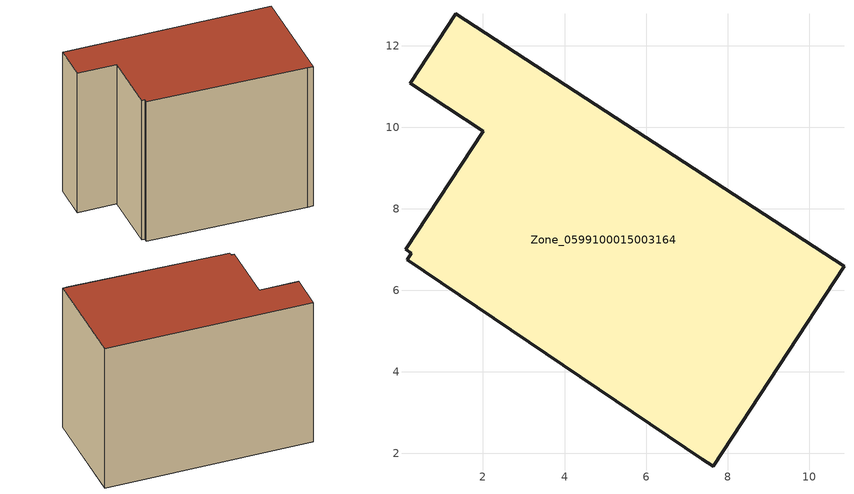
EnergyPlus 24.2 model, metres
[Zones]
Zone_0599100015003164
 floor ground (C_G): 1.33,12.79 10.85,6.58 7.64,1.68 7.37,1.86 0.15,6.75 0.25,6.91 0.1,7 2,9.9 0.21,11.08 z0.89
 wall outside (C_F): 1.33,12.79 0.21,11.08 2,9.9 0.1,7 0.25,6.91 0.15,6.75 7.37,1.86 7.64,1.68 10.85,6.58 1.33,12.79 z0.89:9.41
 roof outside (C_R): 10.85,6.58 1.33,12.79 0.21,11.08 2,9.9 0.1,7 0.25,6.91 0.15,6.75 7.37,1.86 7.64,1.68 z9.41
[BUILDING]
Pand.0599100015003164: North Axis=0; Terrain=City; Loads Convergence Tolerance Value=0.04; Temperature Convergence Tolerance Value=0.4; Solar Distribution=FullExterior; Maximum Number of Warmup Days=25; Minimum Number of Warmup Days=1
[Site:Location]
Rotterdam.The.Hague.AP_ZH_NLD Design_Conditions: Latitude=51.96; Longitude=4.45; Time Zone=1; Elevation=-4.5
[SITE:GROUNDTEMPERATURE:BUILDINGSURFACE]
18, 18, 18, 18, 18, 18, 18, 18, 18, 18, 18, 18
[MATERIAL] Thermal Absorptance=0.9; Solar Absorptance=0.7; Visible Absorptance=0.7
Name | Roughness | Thickness | Conductivity | Density | Specific Heat
G.TI.1975-1991 | MediumSmooth | 0.15 | 0.288461 | 540 | 1210
F.TI.1975-1991 | Rough | 0.3 | 0.230769 | 1920 | 840
R.TI.1975-1991 | MediumRough | 0.2 | 0.153846 | 1500 | 1000
[CONSTRUCTION]
C_G: G.TI.1975-1991
C_F: F.TI.1975-1991
C_R: R.TI.1975-1991
[ZONE]
Zone_0599100015003164: Type=1; Multiplier=1; Ceiling Height=Autocalculate; Volume=Autocalculate; Floor Area=autocalculate; Part of Total Floor Area=Yes
[ZONEINFILTRATION:DESIGNFLOWRATE]
Infil_Zone_0599100015003164: Zone or ZoneList or Space or SpaceList=Zone_0599100015003164; Schedule=AlwaysOn; Design Flow Rate Calculation Method=Flow/Area; Flow Rate per Floor Area=0.003; Constant Term Coefficient=1; Temperature Term Coefficient=0; Velocity Term Coefficient=0; Velocity Squared Term Coefficient=0
[HVACTEMPLATE:ZONE:IDEALLOADSAIRSYSTEM]
Zone_0599100015003164: Maximum Heating Supply Air Temperature=50; Minimum Cooling Supply Air Temperature=13; Maximum Heating Supply Air Humidity Ratio=0.0156; Minimum Cooling Supply Air Humidity Ratio=0.0077; Heating Limit=NoLimit; Cooling Limit=NoLimit; Dehumidification Control Type=ConstantSensibleHeatRatio; Cooling Sensible Heat Ratio=0.7; Dehumidification Setpoint=60; Humidification Control Type=None; Humidification Setpoint=30; Outdoor Air Method=None; Outdoor Air Flow Rate per Person=0.00944; Outdoor Air Flow Rate per Zone Floor Area=0; Outdoor Air Flow Rate per Zone=0; Demand Controlled Ventilation Type=None; Outdoor Air Economizer Type=NoEconomizer; Heat Recovery Type=None; Sensible Heat Recovery Effectiveness=0.7; Latent Heat Recovery Effectiveness=0.65
[ZONECONTROL:THERMOSTAT]
ThermostatControl_Zone_0599100015003164: Zone or ZoneList=Zone_0599100015003164; Control Type Schedule=DualSetpointControlType; Control 1=Thermostat_Zone_0599100015003164; Temperature Difference Between Cutout And Setpoint=0
[THERMOSTATSETPOINT:DUALSETPOINT]
Thermostat_Zone_0599100015003164: Heating Setpoint Temperature Schedule=HeatingSetpoint_Zone_0599100015003164; Cooling Setpoint Temperature Schedule=CoolingSetpoint_Zone_0599100015003164
[SCHEDULE:COMPACT]
HeatingSetpoint_Zone_0599100015003164: Through: 12/31, For: AllDays, Until: 24:00, 21
CoolingSetpoint_Zone_0599100015003164: Through: 12/31, For: AllDays, Until: 24:00, 24
DualSetpointControlType: Through: 12/31, For: AllDays, Until: 24:00, 4
AlwaysOn: Through: 12/31, For: AllDays, Until: 24:00, 1
